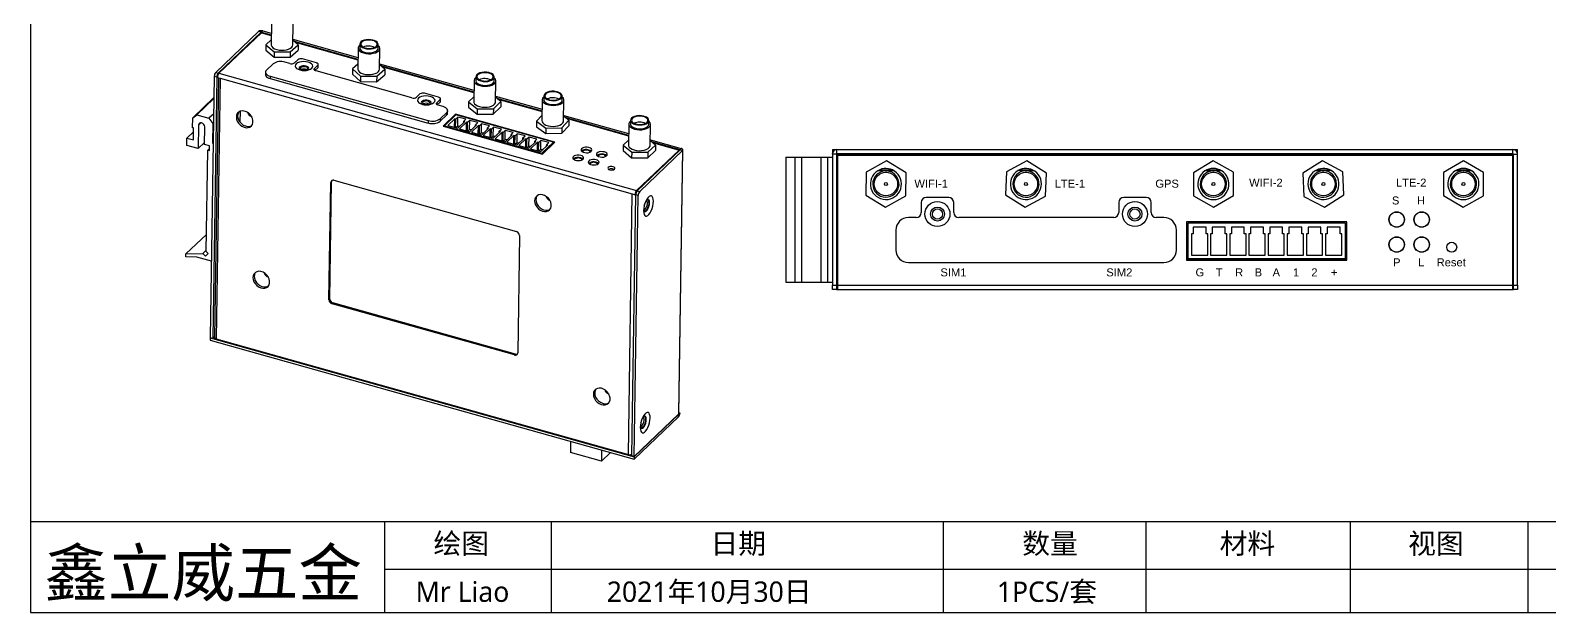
# Model space of a CAD drawing. Header units: millimetres. Extents: x 242 to 699, y 259 to 578.
# Drawn here: x 242.2 to 546.1, y 258.6 to 375 of the extents above; entities that cross this region are included whole.
import ezdxf

# ---------------------------------------------------------------- set-up
doc = ezdxf.new("R2010")
doc.units = ezdxf.units.MM
doc.header["$LTSCALE"] = 2
for name, color, linetype in [('1轮廓实线层', 7, 'Continuous'), ('2细线层', 4, 'Continuous'), ('6文字层', 3, 'Continuous')]:
    doc.layers.add(name, color=color, linetype=linetype)
doc.styles.add('SLDTEXTSTYLE0', font='')
doc.styles.add('SLDTEXTSTYLE1', font='')
doc.styles.add('SLDTEXTSTYLE2', font='simkai.ttf', dxfattribs={"bigfont": 'bigfont'})
doc.styles.get("Standard").update_dxf_attribs({"font": ''})
doc.styles.get('SLDTEXTSTYLE0').set_extended_font_data('Microsoft YaHei')
doc.styles.get('SLDTEXTSTYLE1').set_extended_font_data('Microsoft YaHei')
doc.styles.get('Standard').set_extended_font_data('Microsoft YaHei')

msp = doc.modelspace()

# ---------------------------------------------------------------- linework, layer by layer
at = {"layer": '1轮廓实线层'}
for p, q in [((287.86, 374.79), (279.29, 366.61)), ((288.36, 374.66), (279.79, 366.48)), ((288.41, 374.56), (279.91, 366.44)), ((288.36, 374.66), (287.86, 374.79)), ((288.36, 374.66), (288.35, 374.5)), ((288.41, 374.56), (290.39, 374)), ((288.45, 374.67), (288.71, 374.92)), ((288.45, 374.67), (290.39, 374.13)), ((288.45, 374.55), (288.45, 374.67)), ((288.71, 374.92), (290.39, 374.45)), ((290.42, 376.36), (290.36, 372.18)), ((294.71, 372.11), (294.78, 376.3)), ((289.3, 372.15), (289.29, 371.07)), ((289.29, 371.07), (290.95, 369.64)), ((290.37, 373.13), (289.3, 372.15)), ((289.3, 372.15), (290.97, 370.72)), ((290.97, 370.72), (290.95, 369.64)), ((290.97, 370.72), (294.2, 370.71)), ((294.18, 369.63), (295.75, 371.05)), ((294.2, 370.71), (294.18, 369.63)), ((294.2, 370.71), (295.77, 372.14)), ((294.73, 373.23), (307.72, 369.58)), ((295.77, 372.14), (294.73, 373.03)), ((294.95, 372.85), (307.72, 369.26)), ((295.15, 372.67), (307.71, 369.14)), ((295.77, 372.14), (295.75, 371.05)), ((307.75, 371.49), (307.69, 367.31)), ((308.1, 372.27), (308.09, 371.49)), ((310.76, 373.07), (310.95, 373.01)), ((311.76, 371.43), (311.78, 372.22)), ((311.86, 371.95), (311.77, 371.98)), ((312.04, 367.25), (312.1, 371.43)), ((290.76, 368.32), (289.45, 367.07)), ((290.95, 369.64), (294.18, 369.63)), ((294.08, 368.4), (293.12, 368.67)), ((295.68, 369.16), (295.03, 368.54)), ((299.41, 368.52), (296.63, 369.3)), ((299.05, 367.41), (299.7, 368.03)), ((299.7, 368.03), (299.7, 367.55)), ((299.78, 367.71), (299.79, 368.2)), ((307.7, 368.25), (306.63, 367.31)), ((313.1, 367.24), (312.05, 368.18)), ((312.06, 368.36), (330.93, 363.06)), ((312.27, 367.98), (330.92, 362.74)), ((312.47, 367.8), (330.92, 362.62)), ((278.99, 365.79), (278.2, 313.62)), ((279.49, 365.65), (278.69, 313.48)), ((279.49, 365.65), (278.99, 365.79)), ((279.83, 365.56), (279.04, 313.64)), ((279.29, 366.61), (279.79, 366.48)), ((280.17, 365.46), (279.38, 313.35)), ((279.61, 365.62), (280.17, 365.46)), ((279.91, 366.44), (363.46, 342.97)), ((280.17, 365.46), (362.6, 342.31)), ((289.25, 366.67), (289.24, 366.18)), ((290.18, 365.86), (290.17, 365.38)), ((290.17, 365.38), (321.8, 356.49)), ((290.18, 365.86), (321.8, 356.98)), ((299.05, 367.41), (299.05, 367.08)), ((299.13, 367.01), (299.7, 367.55)), ((318.53, 361.53), (299.34, 366.92)), ((306.63, 367.31), (306.61, 366.23)), ((306.61, 366.23), (308.23, 364.78)), ((306.63, 367.31), (308.25, 365.87)), ((308.25, 365.87), (308.23, 364.78)), ((308.23, 364.78), (311.46, 364.75)), ((308.25, 365.87), (311.48, 365.83)), ((311.46, 364.75), (313.08, 366.16)), ((311.48, 365.83), (311.46, 364.75)), ((311.48, 365.83), (313.1, 367.24)), ((313.1, 367.24), (313.08, 366.16)), ((330.96, 364.98), (330.9, 360.79)), ((331.31, 365.75), (331.3, 364.97)), ((333.89, 366.58), (334.09, 366.52)), ((334.97, 364.92), (334.98, 365.7)), ((335.02, 365.48), (334.98, 365.49)), ((335.25, 360.73), (335.31, 364.91)), ((278.93, 361.6), (274.69, 357.55)), ((320.13, 362.3), (319.47, 361.67)), ((323.86, 361.65), (321.07, 362.43)), ((330.91, 361.76), (329.84, 360.72)), ((336.3, 360.8), (335.26, 361.64)), ((335.27, 361.84), (344.54, 359.24)), ((344.93, 361.93), (344.91, 361.15)), ((347.45, 362.76), (347.65, 362.71)), ((348.59, 361.09), (348.6, 361.87)), ((348.6, 361.69), (348.6, 361.69)), ((278.92, 361.37), (275.5, 358.1)), ((284.16, 358.85), (284.13, 356.69)), ((323.5, 360.54), (323.49, 360.21)), ((323.5, 360.54), (324.15, 361.17)), ((323.58, 360.15), (324.14, 360.68)), ((324.75, 359.79), (323.79, 360.06)), ((324.15, 361.17), (324.14, 360.68)), ((324.17, 357.32), (325.48, 358.57)), ((324.22, 360.85), (324.23, 361.33)), ((325.48, 358.57), (325.47, 358.09)), ((325.67, 358.5), (325.68, 358.98)), ((329.84, 360.72), (329.83, 359.64)), ((329.83, 359.64), (331.57, 358.23)), ((329.84, 360.72), (331.58, 359.31)), ((331.58, 359.31), (331.57, 358.23)), ((331.58, 359.31), (334.81, 359.35)), ((334.8, 358.27), (336.28, 359.72)), ((334.81, 359.35), (334.8, 358.27)), ((334.81, 359.35), (336.3, 360.8)), ((335.49, 361.46), (344.54, 358.92)), ((335.72, 361.27), (344.54, 358.79)), ((336.3, 360.8), (336.28, 359.72)), ((344.57, 361.15), (344.51, 356.97)), ((348.86, 356.9), (348.93, 361.09)), ((274.66, 355.56), (274.69, 357.55)), ((274.84, 355.51), (274.66, 355.56)), ((274.69, 357.55), (275.5, 358.1)), ((274.81, 353.1), (274.84, 355.51)), ((275.5, 358.1), (277.92, 357.43)), ((275.85, 356.07), (275.78, 351.38)), ((276.32, 356.53), (275.85, 356.07)), ((277.03, 352.18), (277.08, 355.73)), ((278.88, 358.34), (277.92, 357.43)), ((277.92, 357.43), (278.71, 356.42)), ((278.71, 356.42), (278.65, 352.45)), ((278.85, 356.55), (278.71, 356.42)), ((321.8, 356.98), (321.8, 356.49)), ((324.16, 356.84), (325.47, 358.09)), ((324.17, 357.32), (324.16, 356.84)), ((327.25, 358.26), (324.75, 355.87)), ((324.75, 355.87), (344.61, 350.29)), ((327.33, 358.11), (325.03, 355.91)), ((325.03, 355.79), (325.03, 355.91)), ((325.03, 355.91), (344.52, 350.43)), ((327.08, 357.33), (325.68, 355.99)), ((325.68, 355.99), (327.69, 355.43)), ((327.05, 355.6), (327.08, 357.33)), ((327.29, 357.27), (327.08, 357.33)), ((327.24, 358.02), (327.25, 358.26)), ((347.11, 352.68), (327.25, 358.26)), ((327.27, 355.54), (327.29, 357.27)), ((327.72, 357.68), (327.29, 357.27)), ((346.83, 352.64), (327.33, 358.11)), ((327.69, 355.87), (327.33, 355.53)), ((327.69, 355.87), (327.72, 357.68)), ((327.69, 355.43), (329.1, 356.77)), ((328.05, 355.77), (327.69, 355.87)), ((329.31, 357.23), (327.72, 357.68)), ((329.45, 356.67), (328.05, 355.33)), ((328.88, 356.83), (329.31, 357.23)), ((329.1, 356.77), (328.88, 356.83)), ((328.88, 356.56), (328.88, 356.83)), ((329.43, 354.94), (329.45, 356.67)), ((329.66, 356.61), (329.45, 356.67)), ((329.64, 354.88), (329.66, 356.61)), ((330.09, 357.01), (329.66, 356.61)), ((330.06, 355.21), (330.09, 357.01)), ((330.06, 354.76), (331.47, 356.1)), ((331.68, 356.57), (330.09, 357.01)), ((331.82, 356), (330.42, 354.66)), ((331.25, 356.16), (331.68, 356.57)), ((331.47, 356.1), (331.25, 356.16)), ((331.25, 355.9), (331.25, 356.16)), ((331.57, 358.23), (334.8, 358.27)), ((331.8, 354.27), (331.82, 356)), ((332.03, 355.94), (331.82, 356)), ((332.01, 354.21), (332.03, 355.94)), ((332.46, 356.35), (332.03, 355.94)), ((332.43, 354.54), (332.46, 356.35)), ((334.05, 355.9), (332.46, 356.35)), ((333.62, 355.5), (334.05, 355.9)), ((333.84, 355.44), (333.62, 355.5)), ((333.62, 355.23), (333.62, 355.5)), ((334.83, 355.68), (334.41, 355.28)), ((334.8, 353.88), (334.83, 355.68)), ((336.42, 355.24), (334.83, 355.68)), ((343.46, 356.84), (343.45, 355.76)), ((343.45, 355.76), (345.28, 354.38)), ((344.53, 357.97), (343.46, 356.84)), ((343.46, 356.84), (345.29, 355.46)), ((345.29, 355.46), (348.52, 355.55)), ((348.5, 354.47), (349.89, 355.94)), ((348.52, 355.55), (348.5, 354.47)), ((348.52, 355.55), (349.91, 357.03)), ((348.88, 358.02), (361.87, 354.37)), ((349.91, 357.03), (348.88, 357.81)), ((349.11, 357.63), (361.87, 354.05)), ((349.37, 357.44), (361.87, 353.93)), ((349.91, 357.03), (349.89, 355.94)), ((361.9, 356.28), (361.84, 352.1)), ((362.25, 357.06), (362.24, 356.28)), ((364.86, 357.88), (365.06, 357.82)), ((365.92, 356.22), (365.93, 357.01)), ((365.98, 356.77), (365.93, 356.79)), ((366.19, 352.04), (366.26, 356.22)), ((273.49, 352.02), (273.51, 353.47)), ((274.83, 354.73), (273.51, 353.47)), ((273.51, 353.47), (274.81, 353.1)), ((277.04, 352.58), (275.78, 351.38)), ((278.79, 352.58), (278.65, 352.45)), ((328.05, 355.33), (330.06, 354.76)), ((330.06, 355.21), (329.7, 354.86)), ((330.42, 355.11), (330.06, 355.21)), ((330.42, 354.66), (332.43, 354.09)), ((332.43, 354.54), (332.07, 354.2)), ((332.43, 354.09), (333.84, 355.44)), ((332.79, 354.44), (332.43, 354.54)), ((334.19, 355.34), (332.79, 353.99)), ((332.79, 353.99), (334.8, 353.43)), ((334.17, 353.61), (334.19, 355.34)), ((334.41, 355.28), (334.19, 355.34)), ((334.38, 353.55), (334.41, 355.28)), ((334.8, 353.88), (334.44, 353.53)), ((334.8, 353.43), (336.21, 354.77)), ((335.16, 353.78), (334.8, 353.88)), ((336.56, 354.67), (335.16, 353.33)), ((335.16, 353.33), (337.17, 352.76)), ((335.99, 354.83), (336.42, 355.24)), ((336.21, 354.77), (335.99, 354.83)), ((335.99, 354.56), (335.99, 354.83)), ((336.54, 352.94), (336.56, 354.67)), ((336.78, 354.61), (336.56, 354.67)), ((336.75, 352.88), (336.78, 354.61)), ((337.2, 355.02), (336.78, 354.61)), ((337.17, 353.21), (336.81, 352.86)), ((337.17, 353.21), (337.2, 355.02)), ((337.17, 352.76), (338.58, 354.11)), ((337.54, 353.11), (337.17, 353.21)), ((338.79, 354.57), (337.2, 355.02)), ((338.93, 354.01), (337.53, 352.66)), ((337.53, 352.66), (339.54, 352.1)), ((338.36, 354.16), (338.79, 354.57)), ((338.58, 354.11), (338.36, 354.16)), ((338.36, 353.9), (338.36, 354.16)), ((338.91, 352.28), (338.93, 354.01)), ((339.15, 353.95), (338.93, 354.01)), ((339.12, 352.22), (339.15, 353.95)), ((339.57, 354.35), (339.15, 353.95)), ((339.54, 352.55), (339.18, 352.2)), ((339.54, 352.55), (339.57, 354.35)), ((339.54, 352.1), (340.95, 353.44)), ((339.91, 352.44), (339.54, 352.55)), ((341.16, 353.9), (339.57, 354.35)), ((341.3, 353.34), (339.9, 352)), ((340.73, 353.5), (341.16, 353.9)), ((340.95, 353.44), (340.73, 353.5)), ((340.73, 353.23), (340.73, 353.5)), ((341.28, 351.61), (341.3, 353.34)), ((341.52, 353.28), (341.3, 353.34)), ((341.49, 351.55), (341.52, 353.28)), ((341.94, 353.69), (341.52, 353.28)), ((341.91, 351.88), (341.94, 353.69)), ((341.91, 351.43), (343.32, 352.77)), ((343.53, 353.24), (341.94, 353.69)), ((343.67, 352.67), (342.27, 351.33)), ((343.1, 352.57), (343.11, 352.83)), ((343.11, 352.83), (343.53, 353.24)), ((343.32, 352.77), (343.11, 352.83)), ((343.65, 350.94), (343.67, 352.67)), ((343.89, 352.61), (343.67, 352.67)), ((343.86, 350.88), (343.89, 352.61)), ((344.31, 353.02), (343.89, 352.61)), ((344.28, 351.21), (344.31, 353.02)), ((345.9, 352.57), (344.31, 353.02)), ((344.52, 350.43), (346.83, 352.64)), ((344.61, 350.29), (347.11, 352.68)), ((345.29, 355.46), (345.28, 354.38)), ((345.28, 354.38), (348.5, 354.47)), ((345.48, 352.17), (345.9, 352.57)), ((346.83, 352.4), (346.83, 352.64)), ((361.85, 353.06), (360.78, 352.05)), ((366.21, 353.15), (372.38, 351.42)), ((367.25, 352.09), (366.21, 352.95)), ((366.43, 352.77), (372.12, 351.17)), ((366.65, 352.58), (371.96, 351.09)), ((275.78, 351.38), (273.49, 352.02)), ((278.02, 351.9), (277.03, 352.18)), ((277.39, 330.8), (277.7, 351.08)), ((278.01, 351.38), (277.7, 351.08)), ((277.7, 351.08), (278.01, 350.99)), ((278.01, 350.99), (278.02, 351.9)), ((278.65, 352.45), (278.79, 352.41)), ((339.9, 352), (341.91, 351.43)), ((341.91, 351.88), (341.55, 351.53)), ((342.28, 351.78), (341.91, 351.88)), ((342.27, 351.33), (344.28, 350.77)), ((344.28, 351.21), (343.92, 350.87)), ((344.28, 350.77), (345.69, 352.11)), ((344.65, 351.11), (344.28, 351.21)), ((344.52, 350.31), (344.52, 350.43)), ((345.47, 351.9), (345.48, 352.17)), ((345.69, 352.11), (345.48, 352.17)), ((352.34, 349.51), (352.34, 349.33)), ((360.78, 352.05), (360.77, 350.97)), ((360.77, 350.97), (362.47, 349.55)), ((360.78, 352.05), (362.49, 350.63)), ((362.49, 350.63), (362.47, 349.55)), ((362.47, 349.55), (365.71, 349.56)), ((362.49, 350.63), (365.72, 350.65)), ((371.96, 351.09), (363.46, 342.97)), ((363.59, 342.94), (372.15, 351.12)), ((364.08, 342.8), (372.65, 350.98)), ((365.71, 349.56), (367.23, 351)), ((365.72, 350.65), (365.71, 349.56)), ((365.72, 350.65), (367.25, 352.09)), ((367.25, 352.09), (367.23, 351)), ((372.65, 350.98), (371.85, 298.26)), ((371.92, 298.41), (372.72, 351.13)), ((371.96, 350.94), (371.96, 351.09)), ((372.12, 351.17), (372.38, 351.42)), ((372.12, 351.17), (372.12, 351.09)), ((372.15, 351.12), (372.65, 350.98)), ((393.33, 349.69), (393.33, 324.69)), ((393.33, 349.69), (395.13, 349.69)), ((395.13, 349.69), (395.13, 324.69)), ((395.13, 349.69), (396.43, 349.69)), ((396.43, 349.69), (396.43, 324.69)), ((396.43, 349.69), (400.33, 349.69)), ((400.33, 349.69), (400.33, 324.69)), ((400.33, 349.69), (401.63, 349.69)), ((401.63, 349.69), (401.63, 324.69)), ((401.63, 349.69), (402.63, 349.69)), ((402.63, 351.19), (403.53, 351.19)), ((402.63, 351.19), (402.63, 350.39)), ((402.63, 350.29), (402.63, 350.39)), ((402.63, 350.39), (402.63, 350.39)), ((403.43, 350.29), (402.63, 350.29)), ((402.63, 350.29), (402.63, 324.09)), ((403.43, 350.29), (403.43, 324.09)), ((403.43, 350.29), (538.83, 350.29)), ((403.53, 350.39), (403.53, 351.19)), ((403.53, 351.19), (538.73, 351.19)), ((403.53, 350.39), (538.73, 350.39)), ((403.63, 350.09), (403.63, 324.09)), ((403.63, 350.09), (538.63, 350.09)), ((538.63, 350.09), (538.63, 324.09)), ((538.73, 350.39), (538.73, 351.19)), ((538.73, 351.19), (539.63, 351.19)), ((538.83, 350.29), (539.63, 350.29)), ((538.83, 324.09), (538.83, 350.29)), ((539.62, 350.39), (539.63, 350.39)), ((539.63, 350.39), (539.63, 351.19)), ((539.63, 350.29), (539.63, 350.39)), ((539.63, 324.09), (539.63, 350.29)), ((354.43, 348.54), (354.43, 348.69)), ((355.44, 348.64), (355.44, 348.47)), ((409.37, 346.68), (409.28, 342.06)), ((413.42, 348.91), (409.37, 346.68)), ((413.22, 346.91), (411.7, 346.94)), ((414.68, 347.09), (411.97, 347.09)), ((413.22, 346.91), (413.54, 346.9)), ((417.37, 346.51), (413.42, 348.91)), ((415.05, 346.87), (413.54, 346.9)), ((417.28, 341.9), (417.37, 346.51)), ((437.41, 346.75), (437.24, 342.13)), ((441.5, 348.9), (437.41, 346.75)), ((441.26, 346.91), (439.75, 346.97)), ((442.68, 347.09), (439.97, 347.09)), ((441.26, 346.91), (441.59, 346.9)), ((445.41, 346.44), (441.5, 348.9)), ((443.1, 346.84), (441.59, 346.9)), ((445.23, 341.83), (445.41, 346.44)), ((478.79, 348.91), (474.81, 346.56)), ((474.81, 346.56), (474.84, 341.95)), ((478.64, 346.91), (477.13, 346.89)), ((480.18, 347.09), (477.47, 347.09)), ((478.64, 346.91), (478.97, 346.91)), ((482.81, 346.63), (478.79, 348.91)), ((480.48, 346.92), (478.97, 346.91)), ((482.84, 342.01), (482.81, 346.63)), ((500.64, 348.9), (496.73, 346.43)), ((496.73, 346.43), (496.92, 341.82)), ((500.56, 346.9), (499.04, 346.84)), ((502.18, 347.09), (499.47, 347.09)), ((500.56, 346.9), (500.88, 346.91)), ((504.73, 346.76), (500.64, 348.9)), ((502.39, 346.97), (500.88, 346.91)), ((504.92, 342.14), (504.73, 346.76)), ((524.84, 346.62), (524.81, 342)), ((528.85, 348.91), (524.84, 346.62)), ((528.68, 346.91), (527.16, 346.92)), ((530.18, 347.09), (527.47, 347.09)), ((528.68, 346.91), (529, 346.91)), ((532.84, 346.58), (528.85, 348.91)), ((530.51, 346.9), (529, 346.91)), ((532.81, 341.96), (532.84, 346.58)), ((301.93, 321.13), (302.29, 344.6)), ((302.09, 321.28), (302.45, 344.76)), ((302.45, 344.76), (302.29, 344.6)), ((302.92, 345.03), (339.43, 334.77)), ((361.81, 290.19), (362.6, 342.31)), ((362.49, 289.94), (363.28, 342.12)), ((362.6, 342.31), (363.16, 342.15)), ((362.99, 289.8), (363.78, 341.98)), ((363.3, 342.28), (363.16, 342.15)), ((363.78, 341.98), (363.28, 342.12)), ((363.46, 342.97), (363.46, 342.77)), ((363.59, 342.94), (364.08, 342.8)), ((409.28, 342.06), (413.23, 339.67)), ((413.23, 339.67), (417.28, 341.9)), ((420.38, 340.59), (420.38, 338.59)), ((425.88, 341.59), (421.38, 341.59)), ((426.88, 338.59), (426.88, 340.59)), ((437.24, 342.13), (441.15, 339.67)), ((441.15, 339.67), (445.23, 341.83)), ((459.88, 340.59), (459.88, 338.59)), ((465.38, 341.59), (460.88, 341.59)), ((466.38, 338.59), (466.38, 340.59)), ((474.84, 341.95), (478.86, 339.67)), ((478.86, 339.67), (482.84, 342.01)), ((496.92, 341.82), (501.01, 339.67)), ((501.01, 339.67), (504.92, 342.14)), ((524.81, 342), (528.8, 339.67)), ((528.8, 339.67), (532.81, 341.96)), ((419.38, 337.59), (417.83, 337.59)), ((458.88, 337.59), (427.88, 337.59)), ((468.93, 337.59), (467.38, 337.59)), ((515.63, 338.68), (515.63, 338.73)), ((515.88, 338.63), (515.88, 338.69)), ((415.33, 335.09), (415.33, 331.09)), ((471.43, 331.09), (471.43, 335.09)), ((473.43, 336.74), (473.43, 329.09)), ((505.53, 336.74), (473.43, 336.74)), ((505.23, 336.44), (473.73, 336.44)), ((473.73, 336.44), (473.73, 329.39)), ((474.77, 334.34), (474.43, 334.34)), ((474.43, 334.34), (474.43, 330.04)), ((477.34, 335.64), (474.77, 335.64)), ((474.77, 335.64), (474.77, 334.34)), ((477.34, 334.34), (477.34, 335.64)), ((477.68, 334.34), (477.34, 334.34)), ((477.68, 330.04), (477.68, 334.34)), ((478.6, 334.34), (478.26, 334.34)), ((478.26, 334.34), (478.26, 330.04)), ((481.17, 335.64), (478.6, 335.64)), ((478.6, 335.64), (478.6, 334.34)), ((481.17, 334.34), (481.17, 335.64)), ((481.51, 334.34), (481.17, 334.34)), ((481.51, 330.04), (481.51, 334.34)), ((482.09, 334.34), (482.09, 330.04)), ((482.43, 334.34), (482.09, 334.34)), ((485, 335.64), (482.43, 335.64)), ((482.43, 335.64), (482.43, 334.34)), ((485, 334.34), (485, 335.64)), ((485.34, 334.34), (485, 334.34)), ((485.34, 330.04), (485.34, 334.34)), ((486.26, 334.34), (485.92, 334.34)), ((485.92, 334.34), (485.92, 330.04)), ((486.26, 335.64), (486.26, 334.34)), ((488.83, 335.64), (486.26, 335.64)), ((488.83, 334.34), (488.83, 335.64)), ((489.17, 334.34), (488.83, 334.34)), ((489.17, 330.04), (489.17, 334.34)), ((489.75, 334.34), (489.75, 330.04)), ((490.09, 334.34), (489.75, 334.34)), ((489.88, 336.74), (489.88, 336.44)), ((492.66, 335.64), (490.09, 335.64)), ((490.09, 335.64), (490.09, 334.34)), ((490.18, 336.74), (490.18, 336.44)), ((492.66, 334.34), (492.66, 335.64)), ((493, 334.34), (492.66, 334.34)), ((493, 330.04), (493, 334.34)), ((493.58, 334.34), (493.58, 330.04)), ((493.92, 334.34), (493.58, 334.34)), ((496.49, 335.64), (493.92, 335.64)), ((493.92, 335.64), (493.92, 334.34)), ((494.98, 336.44), (494.98, 336.74)), ((495.28, 336.44), (495.28, 336.74)), ((496.49, 334.34), (496.49, 335.64)), ((496.83, 334.34), (496.49, 334.34)), ((496.83, 330.04), (496.83, 334.34)), ((497.41, 334.34), (497.41, 330.04)), ((497.75, 334.34), (497.41, 334.34)), ((497.75, 335.64), (497.75, 334.34)), ((500.32, 335.64), (497.75, 335.64)), ((500.32, 334.34), (500.32, 335.64)), ((500.66, 334.34), (500.32, 334.34)), ((500.66, 330.04), (500.66, 334.34)), ((501.24, 334.34), (501.24, 330.04)), ((501.58, 334.34), (501.24, 334.34)), ((501.58, 335.64), (501.58, 334.34)), ((504.15, 335.64), (501.58, 335.64)), ((504.15, 334.34), (504.15, 335.64)), ((504.49, 334.34), (504.15, 334.34)), ((504.49, 330.04), (504.49, 334.34)), ((505.23, 329.39), (505.23, 336.44)), ((505.53, 329.09), (505.53, 336.74)), ((515.63, 335.65), (515.63, 335.7)), ((515.88, 335.69), (515.88, 335.74)), ((277.44, 334.21), (273.34, 330.3)), ((340.04, 334), (339.68, 310.52)), ((515.63, 333.68), (515.63, 333.73)), ((515.88, 333.63), (515.88, 333.69)), ((273.33, 329.7), (273.34, 330.3)), ((275.51, 329.69), (273.33, 329.7)), ((273.34, 330.3), (276.71, 330.42)), ((278.43, 328.87), (275.51, 329.69)), ((277.39, 331.07), (276.71, 330.42)), ((276.71, 330.42), (277.27, 329.86)), ((277.27, 329.86), (277.79, 330.4)), ((277.79, 330.4), (277.39, 330.8)), ((417.83, 328.59), (468.93, 328.59)), ((489.88, 329.34), (473.43, 329.34)), ((505.53, 329.29), (473.43, 329.29)), ((473.43, 329.09), (505.53, 329.09)), ((473.73, 329.39), (505.23, 329.39)), ((474.43, 330.04), (477.68, 330.04)), ((478.26, 330.04), (481.51, 330.04)), ((482.09, 330.04), (485.34, 330.04)), ((485.92, 330.04), (489.17, 330.04)), ((489.75, 330.04), (493, 330.04)), ((489.88, 329.39), (489.88, 329.34)), ((490.18, 329.39), (490.18, 329.29)), ((493.58, 330.04), (496.83, 330.04)), ((494.98, 329.29), (494.98, 329.39)), ((495.28, 329.34), (495.28, 329.39)), ((505.53, 329.34), (495.28, 329.34)), ((497.41, 330.04), (500.66, 330.04)), ((501.24, 330.04), (504.49, 330.04)), ((515.63, 330.65), (515.63, 330.7)), ((515.88, 330.69), (515.88, 330.74)), ((393.33, 324.69), (395.13, 324.69)), ((395.13, 324.69), (396.43, 324.69)), ((396.43, 324.69), (400.33, 324.69)), ((400.33, 324.69), (401.63, 324.69)), ((401.63, 324.69), (402.63, 324.69)), ((402.63, 324.09), (403.43, 324.09)), ((402.63, 323.19), (402.63, 324.09)), ((403.43, 323.19), (402.63, 323.19)), ((403.43, 324.09), (403.43, 323.19)), ((403.43, 323.19), (403.63, 323.19)), ((403.63, 324.09), (403.63, 323.19)), ((403.63, 324.09), (538.63, 324.09)), ((403.63, 323.19), (404.53, 323.19)), ((404.53, 323.19), (537.73, 323.19)), ((537.73, 323.19), (538.63, 323.19)), ((538.63, 324.09), (538.63, 323.19)), ((538.63, 323.19), (538.83, 323.19)), ((538.83, 324.09), (539.63, 324.09)), ((538.83, 323.19), (538.83, 324.09)), ((539.63, 323.19), (538.83, 323.19)), ((539.63, 324.09), (539.63, 323.19)), ((302.09, 321.28), (301.93, 321.13)), ((302.7, 320.51), (302.54, 320.35)), ((339.06, 310.1), (302.54, 320.35)), ((339.22, 310.25), (302.7, 320.51)), ((278.2, 313.56), (278.19, 313.08)), ((278.19, 313.08), (362.98, 289.26)), ((278.2, 313.62), (278.69, 313.48)), ((278.2, 313.56), (278.25, 313.6)), ((278.2, 313.56), (362.99, 289.74)), ((278.69, 313.48), (279.04, 313.81)), ((279.38, 313.35), (361.81, 290.19)), ((339.22, 310.25), (339.06, 310.1)), ((371.85, 298.26), (362.99, 289.8)), ((362.99, 289.74), (371.85, 298.2)), ((371.8, 298.22), (371.85, 298.2)), ((371.84, 297.72), (371.85, 298.2)), ((371.88, 298.3), (372.14, 298.55)), ((371.88, 298.3), (371.88, 298.3)), ((371.92, 298.61), (372.14, 298.55)), ((362.98, 289.26), (371.84, 297.72)), ((350.25, 292.84), (350.22, 290.62)), ((356.41, 288.88), (350.22, 290.62)), ((356.44, 291.1), (356.41, 288.88)), ((358.21, 290.6), (356.41, 288.88)), ((362.99, 289.8), (362.49, 289.94)), ((362.99, 289.74), (362.98, 289.26))]:
    msp.add_line(p, q, dxfattribs=at)
at = {"layer": '1轮廓实线层', "flags": 128}
for points in [[(290.36, 372.18), (290.38, 372.03), (290.5, 371.77), (290.73, 371.54), (291.07, 371.34), (291.48, 371.19), (291.95, 371.08), (292.45, 371.04), (292.96, 371.05), (293.44, 371.13), (293.87, 371.25), (294.24, 371.43), (294.5, 371.65), (294.67, 371.89), (294.71, 372.11)], [(308.1, 372.09), (307.89, 371.87), (307.77, 371.62), (307.76, 371.36), (307.88, 371.11), (308.11, 370.87), (308.43, 370.67), (308.84, 370.51), (309.31, 370.4), (309.81, 370.35), (310.31, 370.36), (310.8, 370.43), (311.24, 370.56), (311.6, 370.73), (311.88, 370.95), (312.05, 371.19), (312.1, 371.45), (312.04, 371.71), (311.86, 371.95), (311.86, 371.95)], [(308.09, 371.49), (308.09, 371.46), (308.16, 371.23), (308.35, 371), (308.63, 370.81), (309.01, 370.66), (309.44, 370.56), (309.91, 370.52), (310.38, 370.55), (310.81, 370.63), (311.19, 370.77), (311.49, 370.95), (311.68, 371.17), (311.76, 371.4), (311.76, 371.43)], [(310.76, 373.07), (310.31, 373.16), (309.84, 373.18), (309.38, 373.14), (308.96, 373.05), (308.59, 372.9), (308.32, 372.71), (308.15, 372.48), (308.1, 372.25), (308.17, 372.01), (308.36, 371.78), (308.65, 371.59), (309.02, 371.44), (309.45, 371.35), (309.92, 371.31), (310.39, 371.33), (310.82, 371.41), (311.2, 371.55), (311.5, 371.73), (311.7, 371.95), (311.77, 372.19), (311.73, 372.42), (311.58, 372.65), (311.31, 372.85), (310.95, 373.01)], [(309.12, 371.53), (309.53, 371.44), (309.98, 371.4), (310.42, 371.44), (310.83, 371.53), (311.17, 371.67), (311.42, 371.86), (311.56, 372.07), (311.58, 372.3), (311.48, 372.53), (311.26, 372.73), (310.95, 372.9), (310.56, 373.01), (310.13, 373.08), (309.68, 373.08), (309.25, 373.01), (308.87, 372.9), (308.57, 372.73), (308.38, 372.53), (308.3, 372.3), (308.34, 372.07), (308.5, 371.86), (308.76, 371.67), (309.12, 371.53)], [(297.76, 368.66), (297.33, 368.75), (296.87, 368.77), (296.42, 368.74), (296.01, 368.65), (295.66, 368.5), (295.39, 368.31), (295.23, 368.1), (295.19, 367.87), (295.27, 367.63), (295.46, 367.42), (295.75, 367.24), (296.12, 367.1), (296.55, 367.01), (297.01, 366.99), (297.46, 367.02), (297.87, 367.11), (298.22, 367.26), (298.49, 367.44), (298.65, 367.66), (298.69, 367.89), (298.61, 368.12), (298.42, 368.34), (298.13, 368.52), (297.76, 368.66)], [(297.39, 367.85), (297.07, 367.91), (296.73, 367.91), (296.41, 367.85), (296.16, 367.73), (296, 367.58), (295.95, 367.41), (296.03, 367.24), (296.21, 367.09), (296.25, 367.07)], [(297.39, 367.84), (297.07, 367.89), (296.73, 367.89), (296.41, 367.83), (296.16, 367.71), (296, 367.56), (295.95, 367.41)], [(297.27, 367.72), (297, 367.76), (296.72, 367.75), (296.48, 367.69), (296.3, 367.58), (296.22, 367.44), (296.25, 367.3), (296.38, 367.17), (296.6, 367.08), (296.87, 367.03), (297.14, 367.05), (297.39, 367.11), (297.57, 367.22), (297.65, 367.36), (297.62, 367.5), (297.49, 367.63), (297.27, 367.72)], [(297.61, 367.05), (297.71, 367.1), (297.87, 367.25), (297.91, 367.42), (297.84, 367.59), (297.66, 367.74), (297.39, 367.85)], [(297.91, 367.38), (297.91, 367.41), (297.84, 367.58), (297.66, 367.73), (297.39, 367.84)], [(299.7, 368.03), (299.76, 368.1), (299.78, 368.17), (299.78, 368.24), (299.75, 368.3), (299.7, 368.37), (299.62, 368.43), (299.53, 368.48), (299.41, 368.52)], [(289.24, 366.18), (289.25, 366.09), (289.32, 365.91), (289.45, 365.75), (289.64, 365.6), (289.89, 365.48), (290.17, 365.38)], [(289.45, 367.07), (289.32, 366.91), (289.25, 366.74), (289.26, 366.57), (289.33, 366.4), (289.46, 366.23), (289.65, 366.08), (289.89, 365.96), (290.18, 365.86)], [(299.34, 366.92), (299.23, 366.96), (299.13, 367.01), (299.05, 367.07), (299, 367.14), (298.97, 367.21), (298.97, 367.28), (299, 367.34), (299.05, 367.41)], [(307.69, 367.31), (307.7, 367.18), (307.82, 366.93), (308.04, 366.69), (308.37, 366.49), (308.78, 366.33), (309.24, 366.22), (309.74, 366.17), (310.25, 366.18), (310.73, 366.25), (311.17, 366.38), (311.54, 366.55), (311.82, 366.77), (311.99, 367.01), (312.04, 367.25)], [(331.31, 365.57), (331.27, 365.54), (331.06, 365.31), (330.96, 365.05), (330.99, 364.79), (331.12, 364.54), (331.37, 364.31), (331.71, 364.12), (332.13, 363.97), (332.61, 363.87), (333.11, 363.83), (333.62, 363.85), (334.1, 363.94), (334.52, 364.07), (334.87, 364.26), (335.13, 364.48), (335.28, 364.72), (335.31, 364.98), (335.22, 365.24), (335.02, 365.48), (335.02, 365.48)], [(331.3, 364.97), (331.3, 364.9), (331.39, 364.67), (331.6, 364.45), (331.9, 364.26), (332.29, 364.12), (332.73, 364.03), (333.2, 364.01), (333.66, 364.04), (334.09, 364.13), (334.46, 364.28), (334.74, 364.47), (334.91, 364.69), (334.97, 364.92)], [(333.89, 366.58), (333.44, 366.65), (332.97, 366.66), (332.51, 366.61), (332.09, 366.51), (331.75, 366.35), (331.49, 366.15), (331.34, 365.92), (331.31, 365.68), (331.4, 365.45), (331.61, 365.23), (331.92, 365.04), (332.3, 364.9), (332.74, 364.82), (333.21, 364.79), (333.68, 364.82), (334.11, 364.91), (334.47, 365.06), (334.75, 365.25), (334.93, 365.47), (334.98, 365.71), (334.92, 365.95), (334.74, 366.17), (334.46, 366.37), (334.09, 366.52)], [(332.39, 364.99), (332.81, 364.91), (333.26, 364.89), (333.7, 364.93), (334.1, 365.03), (334.42, 365.18), (334.66, 365.37), (334.78, 365.59), (334.78, 365.82), (334.66, 366.04), (334.42, 366.24), (334.1, 366.4), (333.7, 366.51), (333.26, 366.56), (332.81, 366.55), (332.39, 366.48), (332.02, 366.35), (331.74, 366.18), (331.56, 365.97), (331.5, 365.74), (331.56, 365.52), (331.74, 365.31), (332.02, 365.12), (332.39, 364.99)], [(322.2, 361.79), (321.78, 361.88), (321.32, 361.91), (320.87, 361.87), (320.46, 361.78), (320.1, 361.63), (319.84, 361.45), (319.68, 361.23), (319.64, 361), (319.71, 360.77), (319.91, 360.55), (320.2, 360.37), (320.57, 360.23), (321, 360.15), (321.45, 360.12), (321.9, 360.15), (322.32, 360.25), (322.67, 360.39), (322.93, 360.58), (323.09, 360.8), (323.14, 361.03), (323.06, 361.26), (322.87, 361.47), (322.58, 361.65), (322.2, 361.79)], [(324.15, 361.17), (324.2, 361.23), (324.23, 361.3), (324.23, 361.37), (324.2, 361.44), (324.15, 361.5), (324.07, 361.56), (323.97, 361.61), (323.86, 361.65)], [(344.92, 361.74), (344.85, 361.68), (344.66, 361.45), (344.58, 361.19), (344.61, 360.93), (344.77, 360.68), (345.03, 360.46), (345.38, 360.27), (345.81, 360.13), (346.29, 360.04), (346.8, 360.01), (347.3, 360.04), (347.78, 360.13), (348.19, 360.27), (348.53, 360.46), (348.77, 360.69), (348.9, 360.93), (348.92, 361.19), (348.82, 361.45), (348.6, 361.69), (348.6, 361.69)], [(347.45, 362.76), (347, 362.83), (346.53, 362.83), (346.07, 362.78), (345.66, 362.66), (345.32, 362.5), (345.08, 362.3), (344.95, 362.07), (344.93, 361.83), (345.04, 361.59), (345.26, 361.38), (345.58, 361.2), (345.97, 361.06), (346.42, 360.98), (346.89, 360.96), (347.35, 361.01), (347.77, 361.11), (348.13, 361.26), (348.4, 361.45), (348.56, 361.68), (348.6, 361.92), (348.52, 362.15), (348.33, 362.37), (348.03, 362.56), (347.65, 362.71)], [(346.05, 361.15), (346.48, 361.08), (346.93, 361.06), (347.36, 361.11), (347.75, 361.22), (348.07, 361.38), (348.29, 361.58), (348.4, 361.8), (348.38, 362.02), (348.25, 362.24), (348, 362.44), (347.67, 362.59), (347.26, 362.7), (346.82, 362.74), (346.38, 362.72), (345.96, 362.64), (345.6, 362.51), (345.33, 362.33), (345.17, 362.12), (345.12, 361.89), (345.19, 361.67), (345.39, 361.46), (345.68, 361.28), (346.05, 361.15)], [(283.41, 357.71), (283.45, 357.29), (283.6, 356.87), (283.84, 356.47), (284.16, 356.12), (284.54, 355.84), (284.95, 355.65), (285.37, 355.56), (285.77, 355.57), (286.12, 355.69), (286.41, 355.91), (286.62, 356.21), (286.73, 356.57), (286.74, 356.98), (286.64, 357.4), (286.44, 357.82), (286.16, 358.19), (285.81, 358.51), (285.41, 358.75), (285, 358.89), (284.58, 358.93), (284.2, 358.86), (283.88, 358.69), (283.62, 358.43), (283.46, 358.1), (283.41, 357.71)], [(321.84, 360.99), (321.51, 361.04), (321.17, 361.04), (320.86, 360.98), (320.61, 360.87), (320.45, 360.71), (320.4, 360.54), (320.47, 360.37), (320.65, 360.22), (320.69, 360.2)], [(321.84, 360.97), (321.51, 361.03), (321.17, 361.02), (320.86, 360.96), (320.61, 360.85), (320.45, 360.7), (320.4, 360.55)], [(321.71, 360.85), (321.45, 360.9), (321.17, 360.88), (320.92, 360.82), (320.74, 360.71), (320.66, 360.57), (320.69, 360.43), (320.83, 360.3), (321.04, 360.21), (321.31, 360.17), (321.59, 360.18), (321.84, 360.24), (322.01, 360.35), (322.09, 360.49), (322.06, 360.63), (321.93, 360.76), (321.71, 360.85)], [(322.06, 360.18), (322.15, 360.23), (322.31, 360.39), (322.36, 360.56), (322.29, 360.73), (322.11, 360.88), (321.84, 360.99)], [(322.36, 360.52), (322.36, 360.54), (322.29, 360.71), (322.11, 360.86), (321.84, 360.97)], [(323.79, 360.06), (323.67, 360.1), (323.58, 360.15), (323.5, 360.21), (323.45, 360.27), (323.42, 360.34), (323.42, 360.41), (323.44, 360.48), (323.5, 360.54)], [(325.48, 358.57), (325.61, 358.73), (325.67, 358.9), (325.67, 359.08), (325.6, 359.25), (325.47, 359.41), (325.28, 359.56), (325.03, 359.69), (324.75, 359.79)], [(330.9, 360.79), (330.92, 360.61), (331.06, 360.36), (331.31, 360.13), (331.65, 359.93), (332.07, 359.78), (332.55, 359.69), (333.05, 359.65), (333.55, 359.67), (334.03, 359.75), (334.46, 359.89), (334.81, 360.07), (335.07, 360.29), (335.21, 360.54), (335.25, 360.73)], [(344.91, 361.15), (344.92, 361.05), (345.03, 360.81), (345.25, 360.6), (345.56, 360.42), (345.96, 360.28), (346.41, 360.2), (346.88, 360.18), (347.34, 360.22), (347.76, 360.32), (348.12, 360.48), (348.38, 360.67), (348.54, 360.89), (348.59, 361.09)], [(277.08, 355.73), (277.04, 355.97), (276.91, 356.2), (276.71, 356.39), (276.47, 356.5), (276.24, 356.52), (276.03, 356.45), (275.9, 356.29), (275.85, 356.07)], [(283.67, 357.96), (283.71, 357.54), (283.86, 357.12), (284.1, 356.72), (284.42, 356.37), (284.8, 356.09), (285.21, 355.9), (285.63, 355.81), (286.03, 355.82), (286.38, 355.94), (286.5, 356.01)], [(344.51, 356.97), (344.55, 356.75), (344.7, 356.5), (344.96, 356.28), (345.32, 356.09), (345.75, 355.94), (346.23, 355.85), (346.74, 355.82), (347.24, 355.85), (347.71, 355.94), (348.13, 356.09), (348.47, 356.28), (348.71, 356.5), (348.84, 356.75), (348.86, 356.9)], [(362.25, 356.88), (362.23, 356.86), (362.02, 356.63), (361.91, 356.38), (361.93, 356.12), (362.06, 355.86), (362.3, 355.63), (362.64, 355.44), (363.05, 355.28), (363.53, 355.18), (364.03, 355.14), (364.53, 355.16), (365.01, 355.24), (365.45, 355.37), (365.8, 355.55), (366.06, 355.77), (366.22, 356.02), (366.25, 356.27), (366.17, 356.53), (365.98, 356.77), (365.98, 356.77)], [(362.24, 356.28), (362.24, 356.22), (362.33, 355.99), (362.53, 355.77), (362.83, 355.58), (363.21, 355.43), (363.65, 355.34), (364.12, 355.31), (364.58, 355.34), (365.02, 355.43), (365.39, 355.58), (365.67, 355.77), (365.85, 355.99), (365.92, 356.22), (365.92, 356.22)], [(364.86, 357.88), (364.41, 357.95), (363.94, 357.97), (363.48, 357.93), (363.06, 357.82), (362.71, 357.67), (362.45, 357.47), (362.29, 357.24), (362.26, 357.01), (362.34, 356.77), (362.54, 356.55), (362.84, 356.36), (363.22, 356.22), (363.66, 356.13), (364.13, 356.1), (364.6, 356.13), (365.03, 356.22), (365.4, 356.36), (365.68, 356.55), (365.86, 356.77), (365.93, 357.01), (365.87, 357.24), (365.7, 357.47), (365.42, 357.67), (365.06, 357.82)], [(363.32, 356.3), (363.74, 356.22), (364.18, 356.19), (364.62, 356.23), (365.02, 356.33), (365.35, 356.48), (365.59, 356.67), (365.72, 356.89), (365.72, 357.12), (365.61, 357.34), (365.38, 357.54), (365.06, 357.7), (364.66, 357.82), (364.23, 357.87), (363.78, 357.86), (363.35, 357.79), (362.98, 357.67), (362.7, 357.5), (362.51, 357.29), (362.45, 357.06), (362.5, 356.84), (362.67, 356.62), (362.95, 356.44), (363.32, 356.3)], [(352.29, 350.01), (351.95, 350.07), (351.59, 350.07), (351.26, 350.02), (350.98, 349.91), (350.79, 349.76), (350.7, 349.58), (350.73, 349.4), (350.88, 349.23), (351.13, 349.09), (351.44, 349.01), (351.79, 348.97), (352.15, 349), (352.46, 349.09), (352.7, 349.22), (352.84, 349.38), (352.86, 349.57), (352.77, 349.74), (352.57, 349.9), (352.29, 350.01)], [(352.76, 349.27), (352.57, 349.42), (352.28, 349.53)], [(353.93, 351.57), (353.59, 351.63), (353.23, 351.64), (352.89, 351.58), (352.61, 351.47), (352.42, 351.32), (352.34, 351.14), (352.37, 350.96), (352.52, 350.79), (352.76, 350.66), (353.08, 350.57), (353.43, 350.53), (353.78, 350.56), (354.09, 350.65), (354.33, 350.78), (354.47, 350.95), (354.5, 351.13), (354.41, 351.3), (354.21, 351.46), (353.93, 351.57)], [(354.39, 350.83), (354.2, 350.98), (353.92, 351.09)], [(357.02, 350.7), (356.68, 350.76), (356.32, 350.77), (355.99, 350.71), (355.71, 350.6), (355.51, 350.45), (355.43, 350.27), (355.46, 350.09), (355.61, 349.92), (355.85, 349.79), (356.17, 349.7), (356.52, 349.67), (356.88, 349.69), (357.19, 349.78), (357.43, 349.91), (357.57, 350.08), (357.59, 350.26), (357.5, 350.44), (357.3, 350.59), (357.02, 350.7)], [(357.49, 349.96), (357.3, 350.11), (357.01, 350.22)], [(361.84, 352.1), (361.86, 351.93), (361.99, 351.68), (362.23, 351.45), (362.57, 351.25), (362.99, 351.1), (363.46, 351), (363.96, 350.96), (364.47, 350.98), (364.95, 351.05), (365.38, 351.19), (365.74, 351.37), (366, 351.59), (366.15, 351.83), (366.19, 352.04)], [(372.15, 351.12), (372.16, 351.13), (372.16, 351.13), (372.16, 351.14), (372.16, 351.15), (372.15, 351.15), (372.14, 351.16), (372.13, 351.16), (372.12, 351.17)], [(372.65, 350.98), (372.69, 351.04), (372.72, 351.1), (372.72, 351.16), (372.69, 351.22), (372.64, 351.28), (372.58, 351.34), (372.49, 351.38), (372.38, 351.42)], [(355.38, 349.14), (355.05, 349.2), (354.69, 349.21), (354.35, 349.15), (354.07, 349.04), (353.88, 348.89), (353.8, 348.71), (353.83, 348.53), (353.98, 348.36), (354.22, 348.22), (354.54, 348.14), (354.89, 348.1), (355.24, 348.13), (355.55, 348.22), (355.79, 348.35), (355.93, 348.52), (355.96, 348.7), (355.87, 348.87), (355.67, 349.03), (355.38, 349.14)], [(355.85, 348.4), (355.66, 348.55), (355.38, 348.66)], [(358.74, 347.76), (358.48, 347.8), (358.2, 347.79), (357.96, 347.72), (357.79, 347.62), (357.71, 347.48), (357.74, 347.35), (357.87, 347.22), (358.08, 347.13), (358.35, 347.09), (358.62, 347.1), (358.86, 347.16), (359.03, 347.27), (359.11, 347.4), (359.08, 347.54), (358.95, 347.67), (358.74, 347.76)], [(343.07, 340.95), (343.11, 340.53), (343.26, 340.11), (343.5, 339.71), (343.82, 339.36), (344.2, 339.08), (344.61, 338.89), (345.03, 338.8), (345.43, 338.81), (345.78, 338.93), (346.07, 339.15), (346.28, 339.45), (346.39, 339.81), (346.4, 340.22), (346.3, 340.64), (346.1, 341.06), (345.82, 341.44), (345.47, 341.75), (345.07, 341.99), (344.66, 342.13), (344.24, 342.17), (343.86, 342.11), (343.54, 341.94), (343.29, 341.68), (343.13, 341.34), (343.07, 340.95)], [(343.33, 341.2), (343.37, 340.78), (343.52, 340.36), (343.76, 339.96), (344.08, 339.61), (344.46, 339.33), (344.87, 339.14), (345.29, 339.05), (345.69, 339.06), (346.05, 339.18), (346.16, 339.25)], [(364.86, 338.95), (364.88, 338.55), (364.96, 338.22), (365.09, 337.99), (365.26, 337.87), (365.47, 337.87), (365.7, 337.98), (365.93, 338.21), (366.16, 338.53), (366.38, 338.94), (366.56, 339.39), (366.7, 339.88), (366.79, 340.37), (366.82, 340.83), (366.8, 341.23), (366.72, 341.56), (366.59, 341.79), (366.42, 341.91), (366.21, 341.91), (365.99, 341.8), (365.75, 341.57), (365.52, 341.25), (365.31, 340.84), (365.13, 340.39), (364.99, 339.9), (364.9, 339.41), (364.86, 338.95)], [(364.91, 339.52), (364.91, 339.44), (364.93, 339.15), (365.01, 338.93), (365.13, 338.82), (365.29, 338.82), (365.46, 338.94), (365.64, 339.16), (365.8, 339.46), (365.93, 339.81), (366.02, 340.19), (366.05, 340.54), (366.03, 340.84), (365.95, 341.05), (365.83, 341.16), (365.67, 341.16), (365.5, 341.04), (365.32, 340.82), (365.24, 340.69)], [(364.91, 339.27), (365.03, 339.22), (365.17, 339.28), (365.32, 339.45), (365.46, 339.7), (365.56, 340), (365.62, 340.31), (365.63, 340.59), (365.58, 340.79), (365.48, 340.9), (365.38, 340.9)], [(364.98, 339.87), (365.07, 340.14), (365.11, 340.35)], [(365.92, 340.58), (365.89, 340.22), (365.8, 339.85), (365.67, 339.5), (365.51, 339.2), (365.33, 338.98), (365.15, 338.86), (365.09, 338.84)], [(286.74, 325.61), (286.79, 325.19), (286.94, 324.76), (287.18, 324.37), (287.5, 324.02), (287.87, 323.74), (288.28, 323.54), (288.7, 323.45), (289.1, 323.47), (289.46, 323.58), (289.75, 323.8), (289.96, 324.1), (290.07, 324.47), (290.07, 324.87), (289.97, 325.3), (289.78, 325.71), (289.5, 326.09), (289.15, 326.41), (288.75, 326.64), (288.33, 326.79), (287.92, 326.83), (287.54, 326.76), (287.21, 326.59), (286.96, 326.33), (286.8, 326), (286.74, 325.61)], [(287, 325.86), (287.05, 325.44), (287.2, 325.01), (287.44, 324.62), (287.76, 324.27), (288.13, 323.99), (288.54, 323.79), (288.96, 323.7), (289.36, 323.72), (289.72, 323.83), (289.84, 323.91)], [(279.38, 313.35), (279.27, 313.38), (279.19, 313.43), (279.12, 313.48), (279.07, 313.54), (279.04, 313.6), (279.04, 313.64)], [(354.82, 302.25), (354.86, 301.83), (355.01, 301.41), (355.25, 301.01), (355.57, 300.66), (355.95, 300.38), (356.36, 300.19), (356.78, 300.1), (357.18, 300.11), (357.53, 300.23), (357.82, 300.45), (358.03, 300.75), (358.14, 301.11), (358.15, 301.52), (358.05, 301.95), (357.85, 302.36), (357.57, 302.74), (357.22, 303.05), (356.82, 303.29), (356.41, 303.44), (355.99, 303.47), (355.61, 303.41), (355.29, 303.24), (355.03, 302.98), (354.87, 302.64), (354.82, 302.25)], [(355.08, 302.5), (355.12, 302.08), (355.27, 301.66), (355.51, 301.26), (355.83, 300.91), (356.21, 300.63), (356.62, 300.44), (357.04, 300.35), (357.44, 300.36), (357.79, 300.48), (357.91, 300.55)], [(364.2, 295.62), (364.22, 295.21), (364.3, 294.88), (364.43, 294.65), (364.6, 294.53), (364.81, 294.53), (365.04, 294.65), (365.27, 294.87), (365.51, 295.2), (365.72, 295.6), (365.9, 296.06), (366.04, 296.54), (366.13, 297.03), (366.16, 297.49), (366.14, 297.89), (366.06, 298.22), (365.94, 298.45), (365.76, 298.57), (365.56, 298.57), (365.33, 298.46), (365.09, 298.23), (364.86, 297.91), (364.65, 297.51), (364.47, 297.05), (364.33, 296.56), (364.24, 296.07), (364.2, 295.62)], [(364.25, 296.18), (364.25, 296.11), (364.27, 295.81), (364.35, 295.59), (364.47, 295.48), (364.63, 295.48), (364.81, 295.6), (364.98, 295.82), (365.15, 296.12), (365.28, 296.48), (365.36, 296.85), (365.4, 297.2), (365.37, 297.5), (365.3, 297.71), (365.17, 297.83), (365.01, 297.82), (364.84, 297.71), (364.66, 297.49), (364.58, 297.35)], [(364.26, 295.93), (364.37, 295.88), (364.52, 295.94), (364.67, 296.11), (364.8, 296.36), (364.91, 296.66), (364.96, 296.97), (364.97, 297.25), (364.92, 297.45), (364.82, 297.56), (364.72, 297.57)], [(364.32, 296.53), (364.41, 296.8), (364.46, 297.02)], [(365.26, 297.24), (365.23, 296.89), (365.14, 296.51), (365.01, 296.16), (364.85, 295.86), (364.67, 295.64), (364.5, 295.52), (364.43, 295.5)]]:
    msp.add_lwpolyline(points, dxfattribs=at)
at = {"layer": '1轮廓实线层'}
for centre, radius in [((413.32, 344.29), 2.35), ((441.32, 344.29), 2.35), ((478.82, 344.29), 2.35), ((500.82, 344.29), 2.35), ((528.82, 344.29), 2.35), ((413.32, 344.29), 0.3), ((441.32, 344.29), 0.3), ((478.82, 344.29), 0.3), ((500.82, 344.29), 0.3), ((528.82, 344.29), 0.3), ((423.63, 338.29), 2.5), ((463.13, 338.29), 2.5), ((423.63, 338.29), 1.4), ((423.63, 338.29), 1.02), ((463.13, 338.29), 1.4), ((463.13, 338.29), 1.02), ((515.48, 337.19), 1.55), ((515.48, 337.19), 1.5), ((520.48, 337.19), 1.55), ((520.48, 337.19), 1.5), ((515.48, 332.19), 1.55), ((515.48, 332.19), 1.5), ((520.48, 332.19), 1.55), ((520.48, 332.19), 1.5), ((526.48, 331.64), 1)]:
    msp.add_circle(centre, radius, dxfattribs=at)
for centre, radius, start, end in [((288.41, 373.99), 0.973, 72.0973, 124.5509), ((288.42, 374.57), 0.108, 72.0995, 124.5481), ((309.89, 369.12), 2.77, 64.6489, 113.6119), ((292.29, 366.1), 2.7, 72.0971, 124.5511), ((294.41, 369.43), 1.08, 252.0971, 304.551), ((296.29, 368.27), 1.08, 72.0971, 124.5512), ((299.55, 367.73), 0.228, 309.9948, 357.1946), ((280.29, 365.78), 1.3, 140.0464, 179.5807), ((280.78, 365.64), 1.3, 140.0464, 179.5807), ((280.91, 365.61), 1.3, 140.0464, 179.5807), ((296.91, 366.12), 1.17, 61.5385, 116.7223), ((333.1, 362.62), 2.76, 64.5688, 113.692), ((318.86, 362.56), 1.08, 252.0971, 304.5511), ((320.74, 361.41), 1.08, 72.0971, 124.5511), ((284.93, 357.97), 1.26, 143.6549, 180.6622), ((286.91, 358.99), 1.3, 196.759, 250.5997), ((321.36, 359.26), 1.17, 61.5385, 116.7222), ((324, 360.86), 0.228, 309.996, 357.1932), ((346.72, 358.77), 2.78, 64.7732, 113.4875), ((322.64, 359.55), 2.7, 252.0971, 304.5511), ((322.63, 359.07), 2.7, 252.0971, 304.5511), ((325.1, 358.53), 0.569, 309.9959, 357.1933), ((364.04, 353.92), 2.76, 64.5938, 113.667), ((351.76, 348.02), 1.6, 70.8984, 126.6426), ((351.77, 348.46), 1.05, 40.3493, 137.9114), ((353.39, 349.58), 1.6, 70.8985, 126.6426), ((353.4, 350.02), 1.05, 40.3493, 137.9114), ((356.49, 348.71), 1.6, 70.8983, 126.6428), ((356.5, 349.15), 1.05, 40.3493, 137.9114), ((403.53, 350.29), 0.9, 90, 180), ((403.53, 350.29), 0.1, 90, 180), ((538.73, 350.29), 0.9, 0, 90), ((538.73, 350.29), 0.1, 0, 90), ((354.85, 347.15), 1.6, 70.8983, 126.6428), ((354.86, 347.59), 1.05, 40.3493, 137.9114), ((358.39, 346.18), 1.15, 62.3224, 115.9383), ((413.32, 344.29), 3.11, 121.4279, 56.2261), ((413.32, 344.29), 2.63, 92.3639, 85.2901), ((413.32, 344.29), 3.11, 56.2261, 121.4279), ((441.32, 344.29), 3.11, 120.4427, 55.2408), ((441.32, 344.29), 2.63, 91.3787, 84.3048), ((441.32, 344.29), 3.11, 55.2408, 120.4427), ((478.82, 344.29), 3.11, 123.0616, 57.8597), ((478.82, 344.29), 2.63, 93.9976, 86.9237), ((478.82, 344.29), 3.11, 57.8597, 123.0616), ((500.82, 344.29), 3.11, 124.9303, 59.7284), ((500.82, 344.29), 2.63, 95.8663, 88.7924), ((500.82, 344.29), 3.11, 59.7284, 124.9303), ((528.82, 344.29), 3.11, 122.3011, 57.0992), ((528.82, 344.29), 2.62, 93.2371, 86.1632), ((528.82, 344.29), 3.11, 57.0992, 122.3011), ((302.75, 344.6), 0.46, 68.5529, 180.007), ((302.93, 344.76), 0.483, 150.017, 180.1793), ((344.59, 341.22), 1.26, 143.6549, 180.6622), ((346.57, 342.23), 1.3, 196.759, 250.5997), ((364.46, 342.14), 1.3, 140.0464, 179.5807), ((364.58, 342.11), 1.3, 140.0464, 179.5807), ((365.07, 341.97), 1.3, 140.0464, 179.5807), ((365.21, 340.69), 0.715, 350.3921, 42.4167), ((421.38, 340.59), 1, 90, 180), ((425.88, 340.59), 1, 0, 90), ((460.88, 340.59), 1, 90, 180), ((465.38, 340.59), 1, 0, 90), ((417.83, 335.09), 2.5, 90, 180), ((419.38, 338.59), 1, 270, 0), ((427.88, 338.59), 1, 180, 270), ((458.88, 338.59), 1, 270, 0), ((467.38, 338.59), 1, 180, 270), ((468.93, 335.09), 2.5, 0, 90), ((339.2, 333.96), 0.846, 2.4712, 73.8648), ((417.83, 331.09), 2.5, 180, 270), ((468.93, 331.09), 2.5, 270, 0), ((288.26, 325.87), 1.26, 143.6533, 180.6633), ((290.24, 326.88), 1.3, 196.7587, 250.6), ((302.78, 321.16), 0.846, 182.4708, 253.865), ((302.94, 321.32), 0.846, 182.4708, 253.865), ((339.22, 310.52), 0.46, 248.5532, 0.0068), ((339.38, 310.76), 0.536, 252.1738, 296.1387), ((356.34, 302.52), 1.26, 143.6546, 180.6623), ((358.32, 303.53), 1.3, 196.7587, 250.5999), ((364.56, 297.36), 0.715, 350.3916, 42.4172), ((370.85, 298.55), 1.3, 320.0464, 359.5807), ((371.64, 298.48), 0.295, 313.5153, 321.9722), ((371.74, 298.3), 0.144, 320.0463, 359.5809), ((371.73, 298.42), 0.186, 319.8526, 358.446), ((362.12, 291.28), 1.13, 254.3109, 289.7126)]:
    msp.add_arc(centre, radius, start, end, dxfattribs=at)
at = {"layer": '2细线层'}
for p, q in [((242.22, 577.57), (242.22, 258.57)), ((242.22, 276.82), (698.72, 276.82)), ((313.01, 276.82), (313.01, 258.57)), ((346.37, 276.82), (346.37, 258.57)), ((424.75, 276.82), (424.75, 258.57)), ((465.28, 276.82), (465.28, 258.57)), ((506.14, 276.82), (506.14, 258.57)), ((541.69, 276.82), (541.69, 258.57)), ((313.01, 267.25), (698.72, 267.25)), ((242.22, 258.57), (698.72, 258.57))]:
    msp.add_line(p, q, dxfattribs=at)

# ---------------------------------------------------------------- texts
at = {"layer": '1轮廓实线层', "char_height": 1.6, "attachment_point": 1}
for s, width, insert in [('{\\fArial|b0|i0|c0|p34;WIFI-1}', 42.9684, (419.02, 345.16)), ('{\\fArial|b0|i0|c0|p34;LTE-1}', 42.9684, (447.07, 345.16)), ('{\\fArial|b0|i0|c0|p34;GPS}', 42.9684, (467.2, 345.16)), ('{\\fArial|b0|i0|c0|p34;WIFI-2}', 42.9684, (485.96, 345.36)), ('{\\fArial|b0|i0|c0|p34;LTE-2}', 42.9684, (515.33, 345.36)), ('{\\fArial|b0|i0|c0|p34;S}', 5.9333, (514.52, 341.8)), ('{\\fArial|b0|i0|c0|p34;H}', 5.9333, (519.52, 341.8)), ('{\\fArial|b0|i0|c0|p34;P}', 21.2907, (514.75, 329.43)), ('{\\fArial|b0|i0|c0|p34;L}', 21.2907, (519.75, 329.43)), ('{\\fArial|b0|i0|c0|p34;Reset}', 21.2907, (523.46, 329.43)), ('{\\fArial|b0|i0|c0|p34;SIM1}', 5.9333, (424.22, 327.42)), ('{\\fArial|b0|i0|c0|p34;SIM2}', 5.9333, (457.39, 327.42)), ('{\\fArial|b0|i0|c0|p34;G}', 5.9333, (475.24, 327.42)), ('{\\fArial|b0|i0|c0|p34;T}', 5.9333, (479.28, 327.42)), ('{\\fArial|b0|i0|c0|p34;R}', 5.9333, (483.15, 327.42)), ('{\\fArial|b0|i0|c0|p34;B}', 5.9333, (487.07, 327.42)), ('{\\fArial|b0|i0|c0|p34;A}', 5.9333, (490.65, 327.42)), ('{\\fArial|b0|i0|c0|p34;1}', 5.9333, (494.74, 327.42)), ('{\\fArial|b0|i0|c0|p34;2}', 5.9333, (498.4, 327.42)), ('{\\fArial|b0|i0|c0|p34;+}', 5.9333, (502.32, 327.42))]:
    msp.add_mtext_dynamic_manual_height_columns(s, width=width, gutter_width=17.5, heights=[0], dxfattribs=dict(at, insert=insert))
at = {"layer": '6文字层', "attachment_point": 1}
for s, insert, char_height, style in [('绘图', (322.83, 274.43), 4.075, 'SLDTEXTSTYLE0'), ('日期', (378.24, 274.43), 4.075, 'SLDTEXTSTYLE0'), ('数量', (440.59, 274.43), 4.075, 'SLDTEXTSTYLE0'), ('材料', (480.07, 274.43), 4.075, 'SLDTEXTSTYLE0'), ('视图', (517.76, 274.43), 4.075, 'SLDTEXTSTYLE0'), ('鑫立威五金', (245.03, 271.18), 9.313, 'SLDTEXTSTYLE2'), ('Mr Liao', (319.28, 264.79), 4.075, 'SLDTEXTSTYLE1'), ('2021年10月30日', (357.5, 264.79), 4.0746, 'SLDTEXTSTYLE0'), ('1PCS/套', (435.5, 264.79), 4.075, 'SLDTEXTSTYLE0')]:
    msp.add_mtext(s, dxfattribs=dict(at, insert=insert, char_height=char_height, style=style))

doc.saveas('drawing.dxf')
